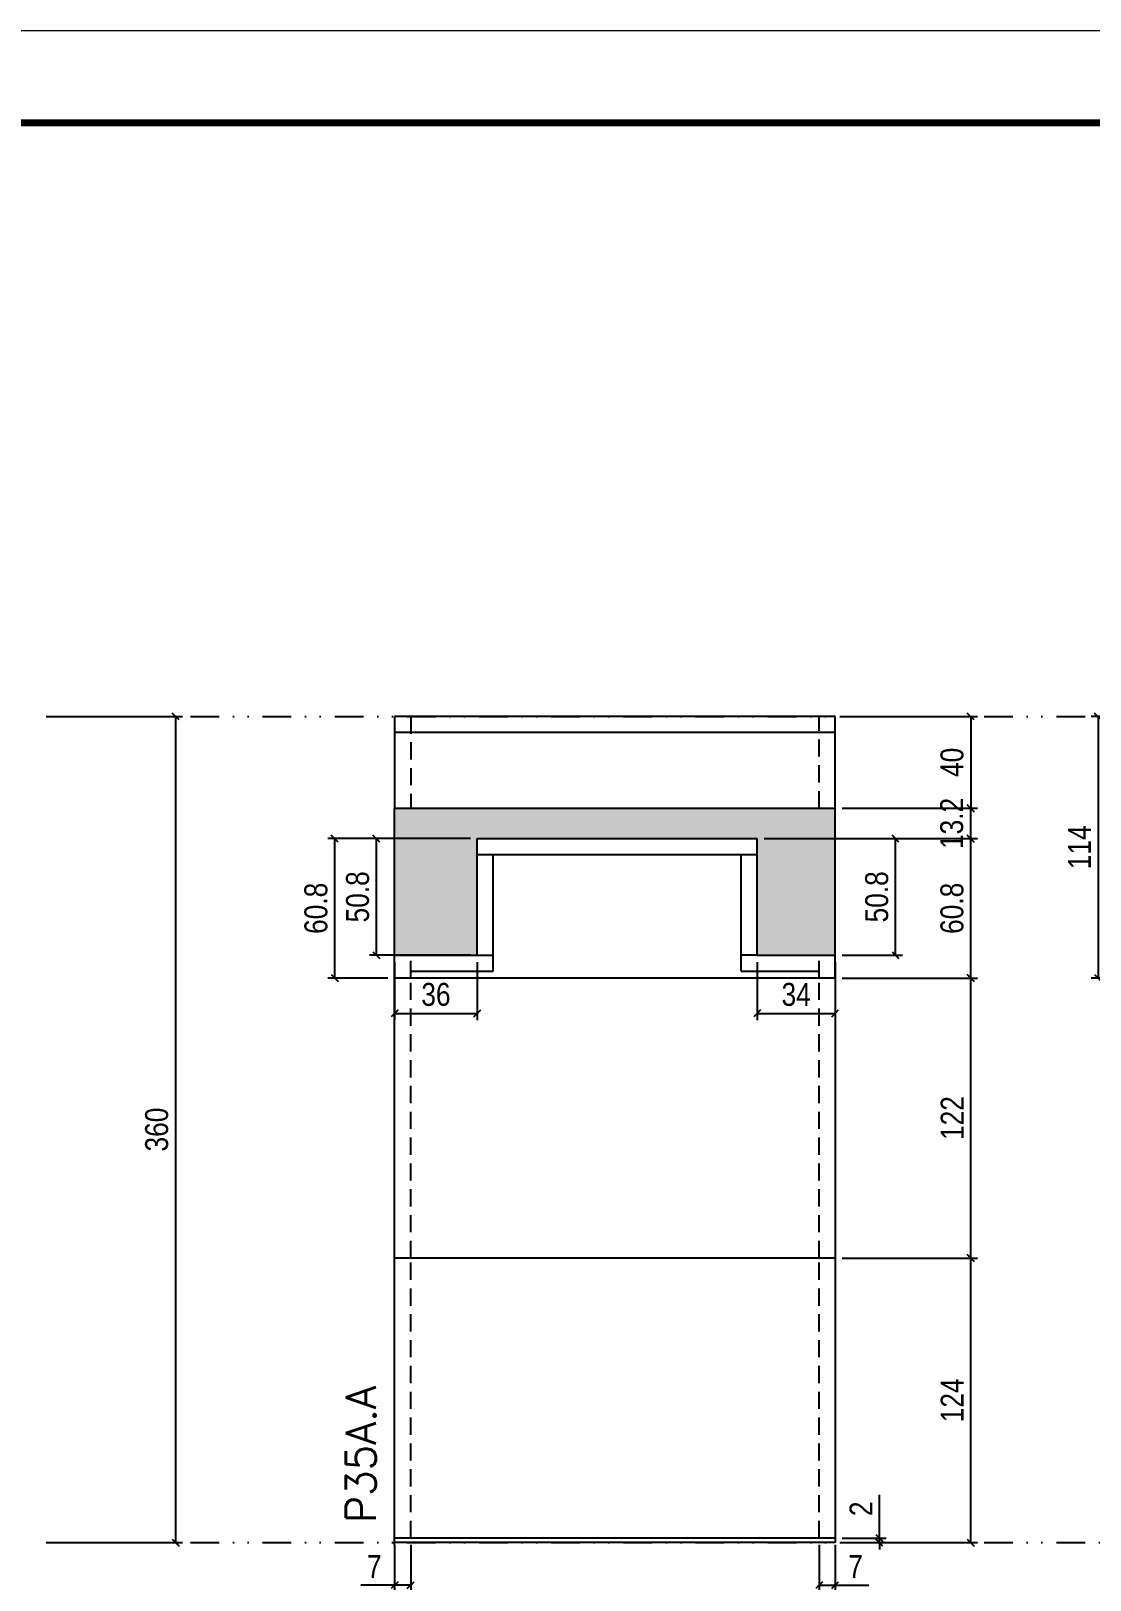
# Model space of a CAD drawing. Extents: x 2949 to 9203, y -16089 to 12527.
# Drawn here: x 3316 to 3778, y -11120 to -10445 of the extents above; entities that cross this region are included whole.
import ezdxf

# ---------------------------------------------------------------- set-up
doc = ezdxf.new("R2010")
doc.units = 0
for name, pattern in [('DASHED', [0.75, 0.5, -0.25]), ('DIVIDE2', [0.625, 0.25, -0.125, 0, -0.125, 0, -0.125]), ('HIDDEN', [0.375, 0.25, -0.125])]:
    doc.linetypes.add(name, pattern=pattern)
for name, color, linetype in [('COTA', 241, 'Continuous'), ('Nível', 160, 'Continuous'), ('Painéis', 200, 'Continuous'), ('Romaneio', 10, 'Continuous'), ('SARR_2.2x7', 40, 'Continuous'), ('Sarrafo de Pressão', 42, 'HIDDEN')]:
    doc.layers.add(name, color=color, linetype=linetype)
for name, color, linetype, lineweight in [('Folhas', 255, 'Continuous', 9), ('SARRAFO DE PRESSAO', 251, 'DASHED', 9), ('Texto Seção', 7, 'Continuous', 15)]:
    doc.layers.add(name, color=color, linetype=linetype, lineweight=lineweight)
doc.styles.add('COTA TECNICA', font='techl___.ttf', dxfattribs={"height": 10})
doc.styles.add('COTA TECNICA-50', font='techl___.ttf', dxfattribs={"height": 10})
doc.styles.add('REGUA-120', font='ROMANS.shx', dxfattribs={"height": 15})
doc.dimstyles.new('COTA PAINEL-50', dxfattribs={"dimtxt": 10, "dimasz": 3, "dimexe": 3, "dimexo": 3, "dimgap": 3, "dimtad": 1, "dimdec": 1, "dimzin": 12, "dimdsep": 46, "dimtxsty": 'COTA TECNICA-50', "dimblk1": 'OBLIQUE', "dimblk2": 'OBLIQUE', "dimsah": 1, "dimcen": 0.9, "dimclrd": 4, "dimclre": 4, "dimclrt": 240, "dimadec": 1, "dimazin": 3, "dimtfac": 1, "dimtdec": 1, "dimtmove": 0, "dimatfit": 3, "dimfxl": 1, "dimtolj": 1, "dimtzin": 12, "dimarcsym": 0})
doc.dimstyles.new('PAINEL', dxfattribs={"dimtxt": 10, "dimasz": 3, "dimexe": 3, "dimexo": 3, "dimgap": 3, "dimtad": 1, "dimdec": 1, "dimzin": 12, "dimdsep": 46, "dimtxsty": 'COTA TECNICA', "dimblk1": 'OBLIQUE', "dimblk2": 'OBLIQUE', "dimsah": 1, "dimcen": 0.9, "dimclrd": 4, "dimclre": 4, "dimclrt": 240, "dimadec": 1, "dimazin": 3, "dimtfac": 1, "dimtdec": 1, "dimtmove": 0, "dimatfit": 3, "dimfxl": 1, "dimtolj": 1, "dimtzin": 12, "dimarcsym": 0})

# ---------------------------------------------------------------- blocks, each defined once
blk = doc.blocks.new('9999999999')
at = {"layer": 'Folhas'}
blk.add_lwpolyline([(98138.98, 34190.21), (99623.98, 34190.21), (99623.98, 35240.21), (98138.98, 35240.21)], close=True, dxfattribs=at)
at = {"layer": 'Folhas', "color": 30, "const_width": 3}
blk.add_lwpolyline([(98213.98, 34230.21), (99583.98, 34230.21), (99583.98, 35200.21), (98213.98, 35200.21)], close=True, dxfattribs=at)
blk = doc.blocks.new('_Oblique')
at = {"color": 0, "linetype": 'ByBlock', "lineweight": -2}
blk.add_line((-0.5, -0.5), (0.5, 0.5), dxfattribs=at)
blk = doc.blocks.new('*D2703')
at = {"layer": 'COTA', "color": 4, "linetype": 'ByBlock', "lineweight": -2, "transparency": 16777216}
for p, q in [((3325.9, -10743.48), (3382.33, -10743.48)), ((3379.33, -10743.48), (3379.33, -11103.48)), ((3325.9, -11103.48), (3382.33, -11103.48))]:
    blk.add_line(p, q, dxfattribs=at)
at = {"layer": 'Defpoints', "color": 0, "linetype": 'ByBlock', "transparency": 16777216}
for p in [(3322.9, -10743.48), (3322.9, -11103.48), (3379.33, -11103.48)]:
    blk.add_point(p, dxfattribs=at)
at = {"layer": 'COTA', "color": 4, "linetype": 'ByBlock', "lineweight": -2, "transparency": 16777216, "xscale": 3, "yscale": 3, "zscale": 3}
for p, rotation in [((3379.33, -10743.48), 90), ((3379.33, -11103.48), 270)]:
    blk.add_blockref('_Oblique', p, dxfattribs=dict(at, rotation=rotation))
at = {"layer": 'COTA', "color": 240, "linetype": 'ByBlock', "transparency": 16777216, "insert": (3371.11, -10923.48), "char_height": 10, "attachment_point": 5, "rotation": 90, "style": 'COTA TECNICA'}
blk.add_mtext('\\A1;360', dxfattribs=at)
blk = doc.blocks.new('*D2680')
at = {"layer": 'COTA', "color": 4, "lineweight": -2, "transparency": 16777216}
for p, q in [((3474.77, -11104.48), (3474.77, -11158.66)), ((3666.77, -11104.48), (3666.77, -11158.66)), ((3666.77, -11155.66), (3474.77, -11155.66))]:
    blk.add_line(p, q, dxfattribs=at)
at = {"layer": 'Defpoints', "color": 0, "transparency": 16777216}
for p in [(3474.77, -11101.48), (3666.77, -11101.48), (3474.77, -11155.66)]:
    blk.add_point(p, dxfattribs=at)
at = {"layer": 'COTA', "color": 4, "lineweight": -2, "transparency": 16777216, "xscale": 3, "yscale": 3, "zscale": 3, "rotation": 180}
blk.add_blockref('_Oblique', (3474.77, -11155.66), dxfattribs=at)
at = {"layer": 'COTA', "color": 4, "lineweight": -2, "transparency": 16777216, "xscale": 3, "yscale": 3, "zscale": 3}
blk.add_blockref('_Oblique', (3666.77, -11155.66), dxfattribs=at)
at = {"layer": 'COTA', "color": 240, "transparency": 16777216, "insert": (3570.77, -11147.57), "char_height": 10, "attachment_point": 5, "style": 'COTA TECNICA'}
blk.add_mtext('\\A1;192', dxfattribs=at)
blk = doc.blocks.new('*D2681')
at = {"layer": 'COTA', "color": 4, "lineweight": -2, "transparency": 16777216}
for p, q in [((3474.77, -11106.48), (3474.77, -11124.99)), ((3481.77, -11104.48), (3481.77, -11124.99)), ((3474.77, -11121.99), (3460.04, -11121.99)), ((3481.77, -11121.99), (3474.77, -11121.99))]:
    blk.add_line(p, q, dxfattribs=at)
at = {"layer": 'Defpoints', "color": 0, "transparency": 16777216}
for p in [(3474.77, -11103.48), (3481.77, -11101.48), (3474.77, -11121.99)]:
    blk.add_point(p, dxfattribs=at)
at = {"layer": 'COTA', "color": 4, "lineweight": -2, "transparency": 16777216, "xscale": 3, "yscale": 3, "zscale": 3, "rotation": 180}
blk.add_blockref('_Oblique', (3474.77, -11121.99), dxfattribs=at)
at = {"layer": 'COTA', "color": 4, "lineweight": -2, "transparency": 16777216, "xscale": 3, "yscale": 3, "zscale": 3}
blk.add_blockref('_Oblique', (3481.77, -11121.99), dxfattribs=at)
at = {"layer": 'COTA', "color": 240, "transparency": 16777216, "insert": (3465.9, -11113.92), "char_height": 10, "attachment_point": 5, "style": 'COTA TECNICA-50'}
blk.add_mtext('\\A1;7', dxfattribs=at)
blk = doc.blocks.new('*D2682')
at = {"layer": 'COTA', "color": 4, "lineweight": -2, "transparency": 16777216}
for p, q in [((3659.77, -11104.48), (3659.77, -11124.99)), ((3666.77, -11106.48), (3666.77, -11124.99)), ((3659.77, -11121.99), (3666.77, -11121.99)), ((3666.77, -11121.99), (3681.5, -11121.99))]:
    blk.add_line(p, q, dxfattribs=at)
at = {"layer": 'Defpoints', "color": 0, "transparency": 16777216}
for p in [(3659.77, -11101.48), (3666.77, -11103.48), (3666.77, -11121.99)]:
    blk.add_point(p, dxfattribs=at)
at = {"layer": 'COTA', "color": 4, "lineweight": -2, "transparency": 16777216, "xscale": 3, "yscale": 3, "zscale": 3, "rotation": 180}
blk.add_blockref('_Oblique', (3659.77, -11121.99), dxfattribs=at)
at = {"layer": 'COTA', "color": 4, "lineweight": -2, "transparency": 16777216, "xscale": 3, "yscale": 3, "zscale": 3}
blk.add_blockref('_Oblique', (3666.77, -11121.99), dxfattribs=at)
at = {"layer": 'COTA', "color": 240, "transparency": 16777216, "insert": (3675.63, -11113.92), "char_height": 10, "attachment_point": 5, "style": 'COTA TECNICA-50'}
blk.add_mtext('\\A1;7', dxfattribs=at)
blk = doc.blocks.new('*D2683')
at = {"layer": 'Defpoints', "color": 0, "linetype": 'ByBlock', "transparency": 16777216}
for p in [(3666.77, -10979.48), (3725.82, -10979.48), (3666.77, -11103.48)]:
    blk.add_point(p, dxfattribs=at)
at = {"layer": 'Romaneio', "color": 4, "linetype": 'ByBlock', "lineweight": -2, "transparency": 16777216}
for p, q in [((3669.77, -10979.48), (3728.82, -10979.48)), ((3725.82, -11103.48), (3725.82, -10979.48)), ((3669.77, -11103.48), (3728.82, -11103.48))]:
    blk.add_line(p, q, dxfattribs=at)
at = {"layer": 'Romaneio', "color": 4, "linetype": 'ByBlock', "lineweight": -2, "transparency": 16777216, "xscale": 3, "yscale": 3, "zscale": 3}
for p, rotation in [((3725.82, -10979.48), 90), ((3725.82, -11103.48), 270)]:
    blk.add_blockref('_Oblique', p, dxfattribs=dict(at, rotation=rotation))
at = {"layer": 'Romaneio', "color": 240, "linetype": 'ByBlock', "transparency": 16777216, "insert": (3717.75, -11041.48), "char_height": 10, "attachment_point": 5, "rotation": 90, "style": 'COTA TECNICA'}
blk.add_mtext('\\A1;124', dxfattribs=at)
blk = doc.blocks.new('*D2684')
at = {"layer": 'COTA', "color": 4, "lineweight": -2, "transparency": 16777216}
for p, q in [((3686.03, -11101.48), (3686.03, -11082.68)), ((3669.77, -11101.48), (3689.03, -11101.48)), ((3669.77, -11103.48), (3689.03, -11103.48)), ((3686.03, -11103.48), (3686.03, -11101.48)), ((3686.03, -11103.48), (3686.03, -11106.48))]:
    blk.add_line(p, q, dxfattribs=at)
at = {"layer": 'Defpoints', "color": 0, "transparency": 16777216}
for p in [(3666.77, -11101.48), (3666.77, -11103.48), (3686.03, -11103.48)]:
    blk.add_point(p, dxfattribs=at)
at = {"layer": 'COTA', "color": 4, "lineweight": -2, "transparency": 16777216, "xscale": 3, "yscale": 3, "zscale": 3}
for p, rotation in [((3686.03, -11101.48), 270), ((3686.03, -11103.48), 90)]:
    blk.add_blockref('_Oblique', p, dxfattribs=dict(at, rotation=rotation))
at = {"layer": 'COTA', "color": 240, "transparency": 16777216, "insert": (3678.03, -11088.74), "char_height": 10, "attachment_point": 5, "rotation": 90, "style": 'COTA TECNICA-50'}
blk.add_mtext('\\A1;2', dxfattribs=at)
blk = doc.blocks.new('*D2704')
at = {"layer": 'COTA', "color": 4, "linetype": 'ByBlock', "lineweight": -2, "transparency": 16777216}
for p, q in [((3669.77, -10857.48), (3728.82, -10857.48)), ((3725.82, -10979.48), (3725.82, -10857.48)), ((3669.77, -10979.48), (3728.82, -10979.48))]:
    blk.add_line(p, q, dxfattribs=at)
at = {"layer": 'Defpoints', "color": 0, "linetype": 'ByBlock', "transparency": 16777216}
for p in [(3666.77, -10857.48), (3725.82, -10857.48), (3666.77, -10979.48)]:
    blk.add_point(p, dxfattribs=at)
at = {"layer": 'COTA', "color": 4, "linetype": 'ByBlock', "lineweight": -2, "transparency": 16777216, "xscale": 3, "yscale": 3, "zscale": 3}
for p, rotation in [((3725.82, -10857.48), 90), ((3725.82, -10979.48), 270)]:
    blk.add_blockref('_Oblique', p, dxfattribs=dict(at, rotation=rotation))
at = {"layer": 'COTA', "color": 240, "linetype": 'ByBlock', "transparency": 16777216, "insert": (3717.76, -10918.48), "char_height": 10, "attachment_point": 5, "rotation": 90, "style": 'COTA TECNICA'}
blk.add_mtext('\\A1;122', dxfattribs=at)
blk = doc.blocks.new('*D2719')
at = {"layer": 'COTA', "color": 4, "lineweight": -2, "transparency": 16777216}
for p, q in [((3635.77, -10796.68), (3728.82, -10796.68)), ((3725.82, -10857.48), (3725.82, -10796.68)), ((3669.77, -10857.48), (3728.82, -10857.48))]:
    blk.add_line(p, q, dxfattribs=at)
at = {"layer": 'Defpoints', "color": 0, "transparency": 16777216}
for p in [(3632.77, -10796.68), (3725.82, -10796.68), (3666.77, -10857.48)]:
    blk.add_point(p, dxfattribs=at)
at = {"layer": 'COTA', "color": 4, "lineweight": -2, "transparency": 16777216, "xscale": 3, "yscale": 3, "zscale": 3}
for p, rotation in [((3725.82, -10796.68), 90), ((3725.82, -10857.48), 270)]:
    blk.add_blockref('_Oblique', p, dxfattribs=dict(at, rotation=rotation))
at = {"layer": 'COTA', "color": 240, "transparency": 16777216, "insert": (3717.7, -10827.08), "char_height": 10, "attachment_point": 5, "rotation": 90, "style": 'COTA TECNICA'}
blk.add_mtext('\\A1;60.8', dxfattribs=at)
blk = doc.blocks.new('*D2720')
at = {"layer": 'COTA', "color": 4, "lineweight": -2, "transparency": 16777216}
for p, q in [((3635.77, -10796.68), (3696.05, -10796.68)), ((3693.05, -10847.48), (3693.05, -10796.68)), ((3669.77, -10847.48), (3696.05, -10847.48))]:
    blk.add_line(p, q, dxfattribs=at)
at = {"layer": 'Defpoints', "color": 0, "transparency": 16777216}
for p in [(3632.77, -10796.68), (3693.05, -10796.68), (3666.77, -10847.48)]:
    blk.add_point(p, dxfattribs=at)
at = {"layer": 'COTA', "color": 4, "lineweight": -2, "transparency": 16777216, "xscale": 3, "yscale": 3, "zscale": 3}
for p, rotation in [((3693.05, -10796.68), 90), ((3693.05, -10847.48), 270)]:
    blk.add_blockref('_Oblique', p, dxfattribs=dict(at, rotation=rotation))
at = {"layer": 'COTA', "color": 240, "transparency": 16777216, "insert": (3684.92, -10822.08), "char_height": 10, "attachment_point": 5, "rotation": 90, "style": 'COTA TECNICA'}
blk.add_mtext('\\A1;50.8', dxfattribs=at)
blk = doc.blocks.new('*D3371')
at = {"layer": 'COTA', "color": 4, "lineweight": -2, "transparency": 16777216}
for p, q in [((3474.77, -10850.48), (3474.77, -10875.87)), ((3510.77, -10850.48), (3510.77, -10875.87)), ((3474.77, -10872.87), (3510.77, -10872.87))]:
    blk.add_line(p, q, dxfattribs=at)
at = {"layer": 'Defpoints', "color": 0, "transparency": 16777216}
for p in [(3474.77, -10847.48), (3510.77, -10847.48), (3510.77, -10872.87)]:
    blk.add_point(p, dxfattribs=at)
at = {"layer": 'COTA', "color": 4, "lineweight": -2, "transparency": 16777216, "xscale": 3, "yscale": 3, "zscale": 3, "rotation": 180}
blk.add_blockref('_Oblique', (3474.77, -10872.87), dxfattribs=at)
at = {"layer": 'COTA', "color": 4, "lineweight": -2, "transparency": 16777216, "xscale": 3, "yscale": 3, "zscale": 3}
blk.add_blockref('_Oblique', (3510.77, -10872.87), dxfattribs=at)
at = {"layer": 'COTA', "color": 240, "transparency": 16777216, "insert": (3492.77, -10864.65), "char_height": 10, "attachment_point": 5, "style": 'COTA TECNICA-50'}
blk.add_mtext('\\A1;36', dxfattribs=at)
blk = doc.blocks.new('*D3372')
at = {"layer": 'COTA', "color": 4, "lineweight": -2, "transparency": 16777216}
for p, q in [((3632.77, -10850.48), (3632.77, -10875.87)), ((3666.77, -10850.48), (3666.77, -10875.87)), ((3632.77, -10872.87), (3666.77, -10872.87))]:
    blk.add_line(p, q, dxfattribs=at)
at = {"layer": 'Defpoints', "color": 0, "transparency": 16777216}
for p in [(3632.77, -10847.48), (3666.77, -10847.48), (3666.77, -10872.87)]:
    blk.add_point(p, dxfattribs=at)
at = {"layer": 'COTA', "color": 4, "lineweight": -2, "transparency": 16777216, "xscale": 3, "yscale": 3, "zscale": 3, "rotation": 180}
blk.add_blockref('_Oblique', (3632.77, -10872.87), dxfattribs=at)
at = {"layer": 'COTA', "color": 4, "lineweight": -2, "transparency": 16777216, "xscale": 3, "yscale": 3, "zscale": 3}
blk.add_blockref('_Oblique', (3666.77, -10872.87), dxfattribs=at)
at = {"layer": 'COTA', "color": 240, "transparency": 16777216, "insert": (3649.77, -10864.65), "char_height": 10, "attachment_point": 5, "style": 'COTA TECNICA-50'}
blk.add_mtext('\\A1;34', dxfattribs=at)
blk = doc.blocks.new('*D3373')
at = {"layer": 'COTA', "color": 4, "lineweight": -2, "transparency": 16777216}
for p, q in [((3855.66, -10743.48), (3778.31, -10743.48)), ((3781.31, -10743.48), (3781.31, -10857.48)), ((3821.66, -10857.48), (3778.31, -10857.48))]:
    blk.add_line(p, q, dxfattribs=at)
at = {"layer": 'Defpoints', "color": 0, "transparency": 16777216}
for p in [(3858.66, -10743.48), (3781.31, -10857.48), (3824.66, -10857.48)]:
    blk.add_point(p, dxfattribs=at)
at = {"layer": 'COTA', "color": 4, "lineweight": -2, "transparency": 16777216, "xscale": 3, "yscale": 3, "zscale": 3}
for p, rotation in [((3781.31, -10743.48), 90), ((3781.31, -10857.48), 270)]:
    blk.add_blockref('_Oblique', p, dxfattribs=dict(at, rotation=rotation))
at = {"layer": 'COTA', "color": 240, "transparency": 16777216, "insert": (3773.24, -10800.48), "char_height": 10, "attachment_point": 5, "rotation": 90, "style": 'COTA TECNICA-50'}
blk.add_mtext('\\A1;114', dxfattribs=at)
blk = doc.blocks.new('*D3376')
at = {"layer": 'COTA', "color": 4, "lineweight": -2, "transparency": 16777216}
for p, q in [((3669.77, -10743.48), (3728.82, -10743.48)), ((3725.82, -10743.48), (3725.82, -10783.48)), ((3669.77, -10783.48), (3728.82, -10783.48))]:
    blk.add_line(p, q, dxfattribs=at)
at = {"layer": 'Defpoints', "color": 0, "transparency": 16777216}
for p in [(3666.77, -10743.48), (3666.77, -10783.48), (3725.82, -10783.48)]:
    blk.add_point(p, dxfattribs=at)
at = {"layer": 'COTA', "color": 4, "lineweight": -2, "transparency": 16777216, "xscale": 3, "yscale": 3, "zscale": 3}
for p, rotation in [((3725.82, -10743.48), 90), ((3725.82, -10783.48), 270)]:
    blk.add_blockref('_Oblique', p, dxfattribs=dict(at, rotation=rotation))
at = {"layer": 'COTA', "color": 240, "transparency": 16777216, "insert": (3717.72, -10763.48), "char_height": 10, "attachment_point": 5, "rotation": 90, "style": 'COTA TECNICA-50'}
blk.add_mtext('\\A1;40', dxfattribs=at)
blk = doc.blocks.new('*D3377')
at = {"layer": 'COTA', "color": 4, "lineweight": -2, "transparency": 16777216}
for p, q in [((3669.77, -10783.48), (3728.82, -10783.48)), ((3725.82, -10796.68), (3725.82, -10783.48)), ((3635.77, -10796.68), (3728.82, -10796.68))]:
    blk.add_line(p, q, dxfattribs=at)
at = {"layer": 'Defpoints', "color": 0, "transparency": 16777216}
for p in [(3666.77, -10783.48), (3725.82, -10783.48), (3632.77, -10796.68)]:
    blk.add_point(p, dxfattribs=at)
at = {"layer": 'COTA', "color": 4, "lineweight": -2, "transparency": 16777216, "xscale": 3, "yscale": 3, "zscale": 3}
for p, rotation in [((3725.82, -10783.48), 90), ((3725.82, -10796.68), 270)]:
    blk.add_blockref('_Oblique', p, dxfattribs=dict(at, rotation=rotation))
at = {"layer": 'COTA', "color": 240, "transparency": 16777216, "insert": (3717.6, -10790.08), "char_height": 10, "attachment_point": 5, "rotation": 90, "style": 'COTA TECNICA-50'}
blk.add_mtext('\\A1;13.2', dxfattribs=at)
blk = doc.blocks.new('*D3378')
at = {"layer": 'COTA', "color": 4, "lineweight": -2, "transparency": 16777216}
for p, q in [((3507.77, -10796.68), (3445.64, -10796.68)), ((3448.64, -10796.68), (3448.64, -10857.48)), ((3471.77, -10857.48), (3445.64, -10857.48))]:
    blk.add_line(p, q, dxfattribs=at)
at = {"layer": 'Defpoints', "color": 0, "transparency": 16777216}
for p in [(3510.77, -10796.68), (3448.64, -10857.48), (3474.77, -10857.48)]:
    blk.add_point(p, dxfattribs=at)
at = {"layer": 'COTA', "color": 4, "lineweight": -2, "transparency": 16777216, "xscale": 3, "yscale": 3, "zscale": 3}
for p, rotation in [((3448.64, -10796.68), 90), ((3448.64, -10857.48), 270)]:
    blk.add_blockref('_Oblique', p, dxfattribs=dict(at, rotation=rotation))
at = {"layer": 'COTA', "color": 240, "transparency": 16777216, "insert": (3440.52, -10827.08), "char_height": 10, "attachment_point": 5, "rotation": 90, "style": 'COTA TECNICA-50'}
blk.add_mtext('\\A1;60.8', dxfattribs=at)
blk = doc.blocks.new('*D3379')
at = {"layer": 'COTA', "color": 4, "lineweight": -2, "transparency": 16777216}
for p, q in [((3507.77, -10796.68), (3463.8, -10796.68)), ((3466.8, -10796.68), (3466.8, -10847.48)), ((3507.77, -10847.48), (3463.8, -10847.48))]:
    blk.add_line(p, q, dxfattribs=at)
at = {"layer": 'Defpoints', "color": 0, "transparency": 16777216}
for p in [(3510.77, -10796.68), (3466.8, -10847.48), (3510.77, -10847.48)]:
    blk.add_point(p, dxfattribs=at)
at = {"layer": 'COTA', "color": 4, "lineweight": -2, "transparency": 16777216, "xscale": 3, "yscale": 3, "zscale": 3}
for p, rotation in [((3466.8, -10796.68), 90), ((3466.8, -10847.48), 270)]:
    blk.add_blockref('_Oblique', p, dxfattribs=dict(at, rotation=rotation))
at = {"layer": 'COTA', "color": 240, "transparency": 16777216, "insert": (3458.67, -10822.08), "char_height": 10, "attachment_point": 5, "rotation": 90, "style": 'COTA TECNICA-50'}
blk.add_mtext('\\A1;50.8', dxfattribs=at)

msp = doc.modelspace()

# ---------------------------------------------------------------- hatches: boundary and pattern name
at = {"layer": 'COTA', "linetype": 'ByBlock'}
h = msp.add_hatch(dxfattribs=at)
h.set_pattern_fill('AR-CONC', color=256, scale=0.03)
h.paths.add_polyline_path([(3666.77, -10783.48), (3474.77, -10783.48), (3474.77, -10847.48), (3510.77, -10847.48), (3510.77, -10796.68), (3632.77, -10796.68), (3632.77, -10847.48), (3666.77, -10847.48)])

# ---------------------------------------------------------------- linework, layer by layer
for p, q in [((3474.77, -10847.48), (3474.77, -10783.48)), ((3666.77, -10847.48), (3666.77, -10783.48))]:
    msp.add_line(p, q, dxfattribs=at)
at = {"layer": 'Nível', "color": 4, "linetype": 'DIVIDE2', "ltscale": 50}
for p, q in [((3322.9, -10743.48), (4394.03, -10743.48)), ((3322.9, -11103.48), (4394.03, -11103.48))]:
    msp.add_line(p, q, dxfattribs=at)
at = {"layer": 'Painéis'}
for p, q in [((3666.77, -10743.48), (3474.77, -10743.48)), ((3474.77, -10743.48), (3474.77, -10783.48)), ((3666.77, -10783.48), (3666.77, -10743.48)), ((3474.77, -10783.48), (3666.77, -10783.48)), ((3510.77, -10847.48), (3510.77, -10796.68)), ((3510.77, -10796.68), (3632.77, -10796.68)), ((3632.77, -10847.48), (3632.77, -10796.68)), ((3474.77, -10857.48), (3474.77, -10847.48)), ((3474.77, -10847.48), (3510.77, -10847.48)), ((3632.77, -10847.48), (3666.77, -10847.48)), ((3666.77, -10857.48), (3666.77, -10847.48)), ((3474.77, -11101.48), (3474.77, -10857.48)), ((3474.77, -11104.4), (3474.77, -11101.48))]:
    msp.add_line(p, q, dxfattribs=at)
at = {"layer": 'Painéis', "linetype": 'ByBlock'}
for p, q in [((3666.77, -10857.48), (3474.77, -10857.48)), ((3666.77, -10857.48), (3474.77, -10857.48)), ((3666.77, -10857.48), (3666.77, -11103.48)), ((3666.77, -10979.48), (3474.77, -10979.48)), ((3666.77, -11101.48), (3474.77, -11101.48)), ((3666.77, -11103.48), (3474.77, -11103.48))]:
    msp.add_line(p, q, dxfattribs=at)
at = {"layer": 'SARR_2.2x7'}
for p, q in [((3666.77, -10750.48), (3474.77, -10750.48)), ((3510.77, -10803.68), (3632.77, -10803.68)), ((3517.77, -10847.48), (3517.77, -10803.68)), ((3625.77, -10847.48), (3625.77, -10803.68)), ((3510.77, -10847.48), (3517.77, -10847.48)), ((3517.77, -10854.48), (3517.77, -10847.48)), ((3625.77, -10854.48), (3625.77, -10847.48)), ((3632.77, -10847.48), (3625.77, -10847.48)), ((3481.77, -10854.48), (3517.77, -10854.48)), ((3625.77, -10854.48), (3659.77, -10854.48))]:
    msp.add_line(p, q, dxfattribs=at)
at = {"layer": 'Sarrafo de Pressão', "ltscale": 30}
for p, q in [((3481.77, -10743.48), (3481.77, -10783.48)), ((3659.77, -10783.48), (3659.77, -10743.48)), ((3481.77, -10857.48), (3481.77, -10847.48)), ((3659.77, -10857.48), (3659.77, -10847.48)), ((3481.77, -10979.48), (3481.77, -10857.48)), ((3659.77, -10979.48), (3659.77, -10857.48)), ((3481.77, -11101.48), (3481.77, -10979.48)), ((3659.77, -11101.48), (3659.77, -10979.48))]:
    msp.add_line(p, q, dxfattribs=at)

# ---------------------------------------------------------------- block references
at = {"layer": 'SARRAFO DE PRESSAO', "color": 6, "linetype": 'ByBlock'}
msp.add_blockref('9999999999', (-95189.94, -45684.97), dxfattribs=at)

# ---------------------------------------------------------------- texts
at = {"layer": 'Texto Seção', "style": 'REGUA-120'}
msp.add_text('P35A.A', height=13, rotation=90, dxfattribs=at).set_placement((3466.55, -11094.85))

# ---------------------------------------------------------------- dimensions: what is measured, and where the dimension line sits
at = {"layer": 'COTA', "linetype": 'ByBlock'}
for base, p1, p2, picture, middle in [((3379.33, -11103.48), (3322.9, -10743.48), (3322.9, -11103.48), '*D2703', (3371.11, -10923.48)), ((3725.82, -10857.48), (3666.77, -10979.48), (3666.77, -10857.48), '*D2704', (3717.76, -10918.48))]:
    dim = msp.add_linear_dim(base=base, p1=p1, p2=p2, angle=90, dimstyle='PAINEL', dxfattribs=at)
    dim.commit()
    dim.dimension.update_dxf_attribs({"geometry": picture, "text_midpoint": middle})
at = {"layer": 'COTA'}
for base, p1, p2, angle, dimstyle, picture, middle in [((3725.82, -10783.48), (3666.77, -10743.48), (3666.77, -10783.48), 90, 'COTA PAINEL-50', '*D3376', (3717.72, -10763.48)), ((3781.31, -10857.48), (3858.66, -10743.48), (3824.66, -10857.48), 90, 'COTA PAINEL-50', '*D3373', (3773.24, -10800.48)), ((3448.64, -10857.48), (3510.77, -10796.68), (3474.77, -10857.48), 90, 'COTA PAINEL-50', '*D3378', (3440.52, -10827.08)), ((3466.8, -10847.48), (3510.77, -10796.68), (3510.77, -10847.48), 90, 'COTA PAINEL-50', '*D3379', (3458.67, -10822.08)), ((3725.82, -10796.68), (3666.77, -10857.48), (3632.77, -10796.68), 90, 'PAINEL', '*D2719', (3717.7, -10827.08)), ((3693.05, -10796.68), (3666.77, -10847.48), (3632.77, -10796.68), 90, 'PAINEL', '*D2720', (3684.92, -10822.08)), ((3474.77, -11121.99), (3481.77, -11101.48), (3474.77, -11103.48), 180, 'COTA PAINEL-50', '*D2681', (3465.9, -11113.92))]:
    dim = msp.add_linear_dim(base=base, p1=p1, p2=p2, angle=angle, dimstyle=dimstyle, dxfattribs=at)
    dim.commit()
    dim.dimension.update_dxf_attribs({"geometry": picture, "text_midpoint": middle})
for base, p1, p2, picture, middle in [((3725.82, -10783.48), (3632.77, -10796.68), (3666.77, -10783.48), '*D3377', (3725.82, -10790.08)), ((3686.03, -11103.48), (3666.77, -11101.48), (3666.77, -11103.48), '*D2684', (3686.03, -11088.74))]:
    dim = msp.add_linear_dim(base=base, p1=p1, p2=p2, angle=90, dimstyle='COTA PAINEL-50', dxfattribs=at)
    dim.commit()
    dim.dimension.update_dxf_attribs({"geometry": picture, "text_midpoint": middle, "dimtype": 160})
for base, p1, p2, picture, middle in [((3510.77, -10872.87), (3474.77, -10847.48), (3510.77, -10847.48), '*D3371', (3492.77, -10864.65)), ((3666.77, -10872.87), (3632.77, -10847.48), (3666.77, -10847.48), '*D3372', (3649.77, -10864.65)), ((3666.77, -11121.99), (3659.77, -11101.48), (3666.77, -11103.48), '*D2682', (3675.63, -11113.92))]:
    dim = msp.add_linear_dim(base=base, p1=p1, p2=p2, dimstyle='COTA PAINEL-50', dxfattribs=at)
    dim.commit()
    dim.dimension.update_dxf_attribs({"geometry": picture, "text_midpoint": middle})
dim = msp.add_linear_dim(base=(3474.77, -11155.66), p1=(3666.77, -11101.48), p2=(3474.77, -11101.48), angle=180, dimstyle='PAINEL', override={"dimarcsym": 2}, dxfattribs=at)
dim.commit()
dim.dimension.update_dxf_attribs({"geometry": '*D2680', "text_midpoint": (3570.77, -11147.57)})
at = {"layer": 'Romaneio', "linetype": 'ByBlock'}
dim = msp.add_aligned_dim(p1=(3666.77, -11103.48), p2=(3666.77, -10979.48), distance=-59.05, dimstyle='PAINEL', dxfattribs=at)
dim.commit()
dim.dimension.update_dxf_attribs({"geometry": '*D2683', "text_midpoint": (3717.75, -11041.48)})

doc.saveas('drawing.dxf')
